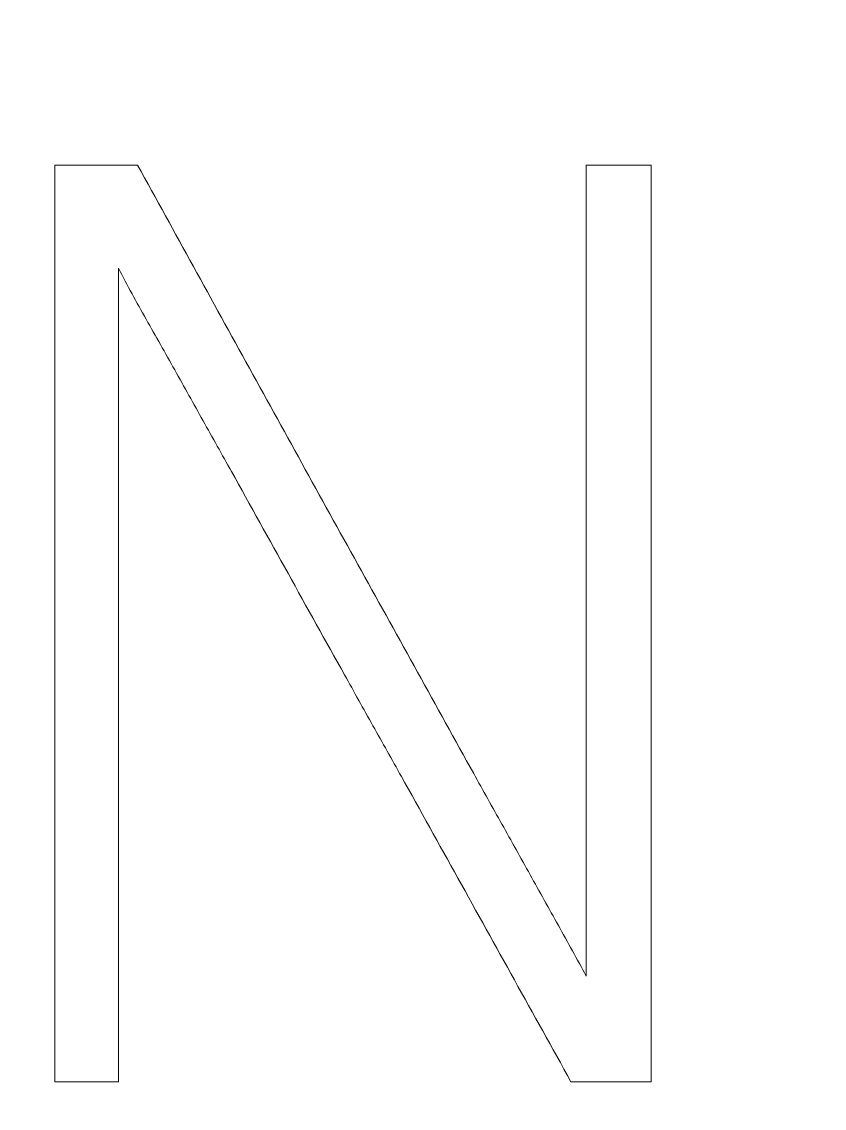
# Model space of a CAD drawing. Header units: millimetres. Extents: x 1359 to 3577, y 1333 to 3557.
# Drawn here: x 2582.093 to 2583.494, y 3322.837 to 3324.733 of the extents above; entities that cross this region are included whole.
import ezdxf

# ---------------------------------------------------------------- set-up
doc = ezdxf.new("R2010")
doc.units = ezdxf.units.MM
doc.set_wipeout_variables(frame=1)
doc.layers.add('000-PI-Oprema', color=30, linetype='Continuous', lineweight=5)
doc.layers.add('002-PI-Kabelska kanalica', color=150, linetype='Continuous')

# ---------------------------------------------------------------- blocks, each defined once
blk = doc.blocks.new('6ES7515-2AN03-0AB0')
blk.add_wipeout([(49766.6555, 38535.9127), (49836.4555, 38535.9127), (49836.4555, 38388.9127), (49766.6555, 38388.9127)])
at = {"layer": '000-PI-Oprema', "color": 0, "linetype": 'ByBlock', "lineweight": 0}
for p, q in [((49792.235, 38530.3127), (49792.235, 38528.7127)), ((49792.3793, 38530.3127), (49792.235, 38530.3127)), ((49792.235, 38530.3127), (49792.235, 38528.7127)), ((49792.3793, 38530.3127), (49792.235, 38530.3127)), ((49793.1627, 38530.3127), (49793.1627, 38528.897)), ((49793.2759, 38530.3127), (49793.1627, 38530.3127)), ((49793.1627, 38530.3127), (49793.1627, 38528.897)), ((49793.2759, 38530.3127), (49793.1627, 38530.3127)), ((49793.2759, 38528.7127), (49793.2759, 38530.3127)), ((49793.2759, 38528.7127), (49793.2759, 38530.3127)), ((49792.3458, 38528.7127), (49792.3458, 38530.1329)), ((49792.3458, 38528.7127), (49792.3458, 38530.1329)), ((49792.235, 38528.7127), (49792.3458, 38528.7127)), ((49792.235, 38528.7127), (49792.3458, 38528.7127)), ((49793.1361, 38528.7127), (49793.2759, 38528.7127)), ((49793.1361, 38528.7127), (49793.2759, 38528.7127))]:
    blk.add_line(p, q, dxfattribs=at)
for points, knots in [([(49793.1627, 38528.897), (49793.1549, 38528.9119), (49793.1467, 38528.9267), (49793.1305, 38528.9562), (49793.1223, 38528.9709), (49793.0976, 38529.0151), (49793.0812, 38529.0445), (49793.0484, 38529.1034), (49793.032, 38529.1329), (49792.9991, 38529.1917), (49792.9826, 38529.2211), (49792.9335, 38529.3095), (49792.901, 38529.3686), (49792.8357, 38529.4866), (49792.8029, 38529.5455), (49792.7374, 38529.6633), (49792.7048, 38529.7224), (49792.6397, 38529.8404), (49792.5419, 38530.0175), (49792.4444, 38530.1946), (49792.3793, 38530.3127)], [0, 0, 0, 0, 0.03125, 0.03125, 0.0625, 0.0625, 0.125, 0.125, 0.1875, 0.1875, 0.25, 0.25, 0.375, 0.375, 0.5, 0.5, 0.625, 0.625, 0.75, 1, 1, 1, 1]), ([(49793.1627, 38528.897), (49793.1549, 38528.9119), (49793.1467, 38528.9267), (49793.1305, 38528.9562), (49793.1223, 38528.9709), (49793.0976, 38529.0151), (49793.0812, 38529.0445), (49793.0484, 38529.1034), (49793.032, 38529.1329), (49792.9991, 38529.1917), (49792.9826, 38529.2211), (49792.9335, 38529.3095), (49792.901, 38529.3686), (49792.8357, 38529.4866), (49792.8029, 38529.5455), (49792.7374, 38529.6633), (49792.7048, 38529.7224), (49792.6397, 38529.8404), (49792.5419, 38530.0175), (49792.4444, 38530.1946), (49792.3793, 38530.3127)], [0, 0, 0, 0, 0.03125, 0.03125, 0.0625, 0.0625, 0.125, 0.125, 0.1875, 0.1875, 0.25, 0.25, 0.375, 0.375, 0.5, 0.5, 0.625, 0.625, 0.75, 1, 1, 1, 1]), ([(49792.3458, 38530.1329), (49792.3534, 38530.1178), (49792.3615, 38530.1029), (49792.3778, 38530.0732), (49792.386, 38530.0584), (49792.4026, 38530.0289), (49792.411, 38530.0142), (49792.4276, 38529.9847), (49792.4525, 38529.9404), (49792.4772, 38529.8961), (49792.5103, 38529.837), (49792.5268, 38529.8074), (49792.6093, 38529.6595), (49792.6747, 38529.541), (49792.7573, 38529.3932), (49792.7738, 38529.3636), (49792.807, 38529.3046), (49792.8565, 38529.2159), (49792.9059, 38529.1271), (49793.0046, 38528.9495), (49793.0702, 38528.8311), (49793.1361, 38528.7127)], [0, 0, 0, 0, 0.03125, 0.03125, 0.0625, 0.0625, 0.09375, 0.09375, 0.125, 0.1875, 0.1875, 0.25, 0.25, 0.5, 0.5, 0.5625, 0.5625, 0.625, 0.75, 0.75, 1, 1, 1, 1]), ([(49792.3458, 38530.1329), (49792.3534, 38530.1178), (49792.3615, 38530.1029), (49792.3778, 38530.0732), (49792.386, 38530.0584), (49792.4026, 38530.0289), (49792.411, 38530.0142), (49792.4276, 38529.9847), (49792.4525, 38529.9404), (49792.4772, 38529.8961), (49792.5103, 38529.837), (49792.5268, 38529.8074), (49792.6093, 38529.6595), (49792.6747, 38529.541), (49792.7573, 38529.3932), (49792.7738, 38529.3636), (49792.807, 38529.3046), (49792.8565, 38529.2159), (49792.9059, 38529.1271), (49793.0046, 38528.9495), (49793.0702, 38528.8311), (49793.1361, 38528.7127)], [0, 0, 0, 0, 0.03125, 0.03125, 0.0625, 0.0625, 0.09375, 0.09375, 0.125, 0.1875, 0.1875, 0.25, 0.25, 0.5, 0.5, 0.5625, 0.5625, 0.625, 0.75, 0.75, 1, 1, 1, 1])]:
    blk.add_open_spline(points, degree=3, knots=knots, dxfattribs=at)

msp = doc.modelspace()

# ---------------------------------------------------------------- block references
at = {"layer": '002-PI-Kabelska kanalica', "color": 0, "linetype": 'ByBlock', "lineweight": 0}
msp.add_blockref('6ES7515-2AN03-0AB0', (-47210.0843, -35205.8297), dxfattribs=at)

doc.saveas('drawing.dxf')
